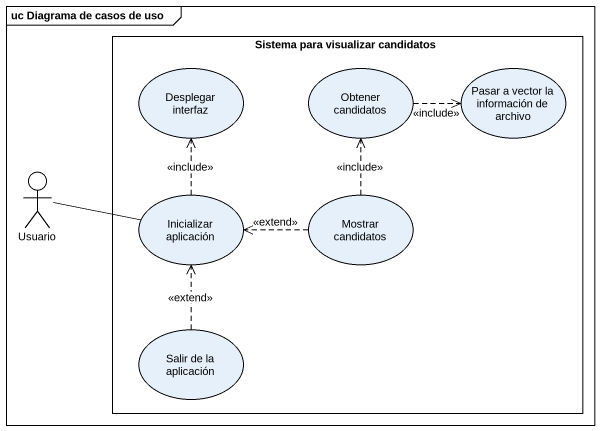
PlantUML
@startuml
mainframe uc Diagrama de casos de uso
rectangle "Sistema para visualizar candidatos" as Sistema_para_visualizar {
  usecase "Desplegar interfaz" as Desplegar_interfaz
  usecase "Obtener candidatos" as Obtener_candidatos
  usecase "Pasar a vector la información de archivo" as Pasar_a_vector_la
  usecase "Inicializar aplicación" as Inicializar_aplicación
  usecase "Mostrar candidatos" as Mostrar_candidatos
  usecase "Salir de la aplicación" as Salir_de_la_aplicación
}
actor Usuario
Obtener_candidatos .right.> Pasar_a_vector_la : <<include>>
Usuario -right- Inicializar_aplicación
Inicializar_aplicación .up.> Desplegar_interfaz : <<include>>
Mostrar_candidatos .up.> Obtener_candidatos : <<include>>
Mostrar_candidatos .left.> Inicializar_aplicación : <<extend>>
Salir_de_la_aplicación .up.> Inicializar_aplicación : <<extend>>
@enduml
